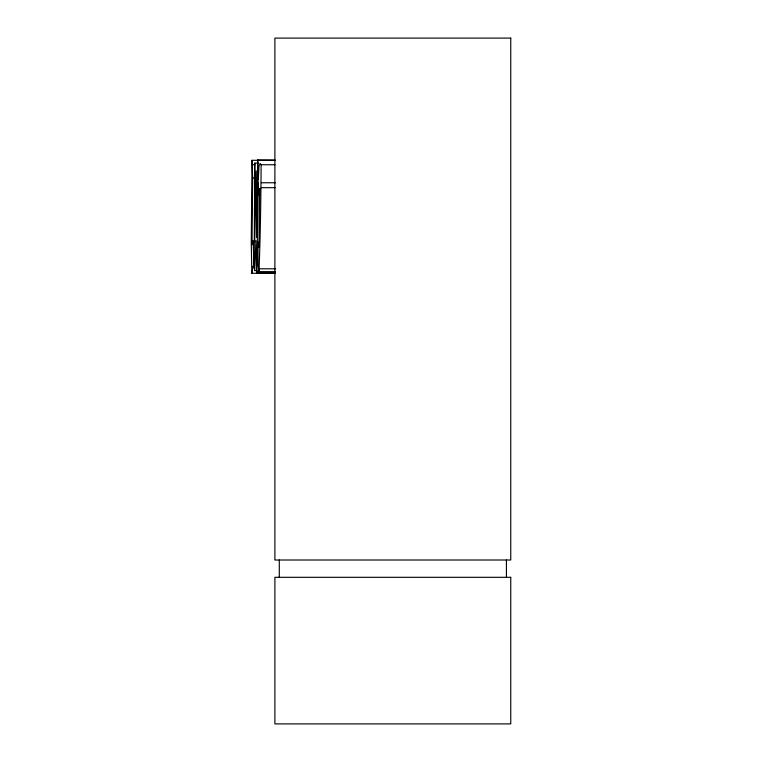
<?xml version="1.0" encoding="UTF-8"?>
<svg xmlns="http://www.w3.org/2000/svg" width="762" height="762" viewBox="0 0 762 762"><rect width="100%" height="100%" fill="white"/><g stroke="black" fill="none" stroke-linecap="round" stroke-linejoin="round"><path stroke-width="1.14" d="M275.015 273.272L251.86 273.272L253.079 266.128L253.355 267.767L253.603 266.719L253.765 259.728L253.117 240.373L251.993 244.697L252.641 178.003L252.051 160.296L275.177 160.439M275.12 159.991L257.756 159.991L256.565 237.392L256.251 170.859L254.689 242.011L254.775 163.116L258.242 163.116M275.006 164.744L261.118 164.744C260.928 200.015 260.366 234.648 259.023 271.482L258.118 265.824L258.004 244.392L258.204 242.011L258.899 247.212L259.728 188.566L258.651 195.12L258.318 183.061M275.349 271.634L256.832 271.634L258.232 186.928L257.756 159.991M275.12 272.825L256.603 272.825L256.832 271.634M254.775 163.116L254.175 260.918L254.584 270.596L256.899 270.596M252.051 160.296L251.25 242.764L251.86 273.272M254.584 270.596L255.956 240.525L256.603 272.825M261.118 164.744L260.185 163.411L258.985 166.087L258.299 179.337M252.451 164.754L254.765 164.754M252.641 178.003L254.956 178.003M261.376 182.756L275.263 182.756M261.233 187.671L275.13 187.671M259.356 268.796L275.568 268.796M506.425 560.013L506.425 577.31M279.283 560.013L279.283 577.31M510.75 38.1L274.882 38.1L274.882 560.013L510.75 560.013L510.75 38.1M510.75 577.31L274.882 577.31L274.882 723.9L510.75 723.9L510.75 577.31"/></g></svg>
